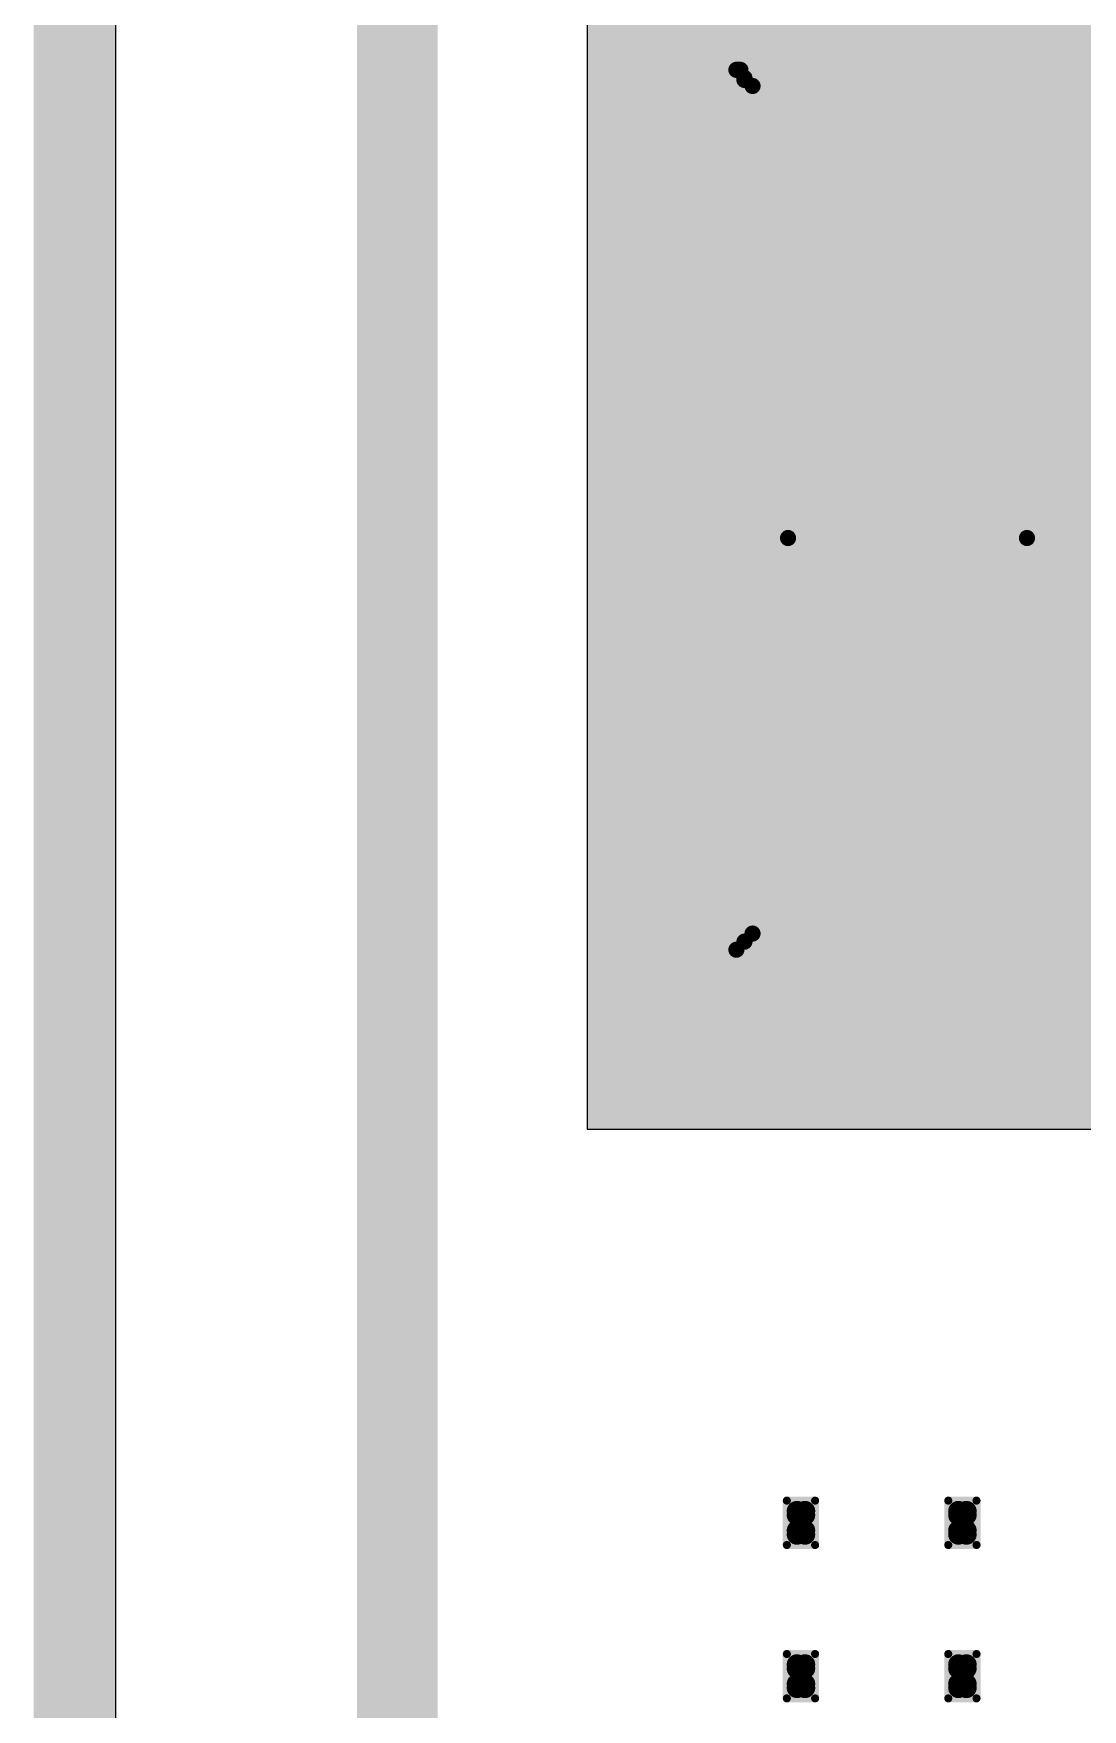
# Model space of a CAD drawing. Header units: millimetres. Extents: x 169 to 355, y 129 to 253.
# Drawn here: x 169.49 to 182.49, y 156.19 to 176.95 of the extents above; entities that cross this region are included whole.
import ezdxf

# ---------------------------------------------------------------- set-up
doc = ezdxf.new("R2010")
doc.units = ezdxf.units.MM
for name, color, linetype in [('BottomLayer', 5, 'Continuous'), ('BottomSolder', 6, 'Continuous'), ('InternalPlane1', 76, 'Continuous'), ('Mechanical1', 6, 'Continuous'), ('Mechanical15', 56, 'Continuous'), ('MultiLayer', 9, 'Continuous'), ('PadHoleLayer', 156, 'Continuous'), ('TopLayer', 1, 'Continuous'), ('TopOverlay', 2, 'Continuous'), ('TopPaste', 8, 'Continuous'), ('TopSolder', 216, 'Continuous')]:
    doc.layers.add(name, color=color, linetype=linetype)

# ---------------------------------------------------------------- blocks, each defined once
blk = doc.blocks.new('DIN41612_1377')
at = {"layer": 'BottomLayer', "const_width": 1.1}
blk.add_lwpolyline([(24.13, 0.3, 1), (25.23, 0.3, 1)], format="xyb", close=True, dxfattribs=at)
at = {"layer": 'BottomSolder', "const_width": 1.202}
blk.add_lwpolyline([(24.079, 0.3, 1), (25.281, 0.3, 1)], format="xyb", close=True, dxfattribs=at)
at = {"layer": 'InternalPlane1', "const_width": 1.908}
blk.add_lwpolyline([(23.726, 0.3, 1), (25.634, 0.3, 1)], format="xyb", close=True, dxfattribs=at)
at = {"layer": 'Mechanical1', "const_width": 0.2}
for points in [[(26.6, 5.2), (-26.6, 5.2)], [(26.6, 5.2), (26.6, -5.3)], [(26.6, -5.3), (-26.6, -5.3)]]:
    blk.add_lwpolyline(points, dxfattribs=at)
at = {"layer": 'Mechanical1', "const_width": 0.1}
for points in [[(26.55, 5.2, 1), (26.65, 5.2, 1)], [(26.55, 5.2, 1), (26.65, 5.2, 1)], [(26.55, -5.3, 1), (26.65, -5.3, 1)], [(26.55, -5.3, 1), (26.65, -5.3, 1)]]:
    blk.add_lwpolyline(points, format="xyb", close=True, dxfattribs=at)
at = {"layer": 'Mechanical15', "const_width": 0.2}
for points in [[(26.7, 5.3), (-26.7, 5.3)], [(26.7, 5.3), (26.7, -5.375)], [(26.7, -5.4), (-26.7, -5.4)], [(26.7, -5.375), (26.7, -5.4)]]:
    blk.add_lwpolyline(points, dxfattribs=at)
at = {"layer": 'Mechanical15', "const_width": 0.1}
for points in [[(26.65, 5.3, 1), (26.75, 5.3, 1)], [(26.65, 5.3, 1), (26.75, 5.3, 1)], [(26.65, -5.375, 1), (26.75, -5.375, 1)], [(26.65, -5.375, 1), (26.75, -5.375, 1)], [(26.65, -5.4, 1), (26.75, -5.4, 1)], [(26.65, -5.4, 1), (26.75, -5.4, 1)]]:
    blk.add_lwpolyline(points, format="xyb", close=True, dxfattribs=at)
at = {"layer": 'MultiLayer', "const_width": 1.1}
blk.add_lwpolyline([(24.13, 0.3, 1), (25.23, 0.3, 1)], format="xyb", close=True, dxfattribs=at)
at = {"layer": 'PadHoleLayer', "const_width": 1.4}
blk.add_lwpolyline([(23.98, 0.3, 1), (25.38, 0.3, 1)], format="xyb", close=True, dxfattribs=at)
at = {"layer": 'TopLayer', "const_width": 1.1}
blk.add_lwpolyline([(24.13, 0.3, 1), (25.23, 0.3, 1)], format="xyb", close=True, dxfattribs=at)
at = {"layer": 'TopOverlay', "const_width": 0.2}
for points in [[(26.8, 5.4), (-26.8, 5.4)], [(26.8, 5.4), (26.8, -5.5)], [(26.75, -5.5), (-26.8, -5.5)], [(26.8, -5.5), (26.75, -5.5)]]:
    blk.add_lwpolyline(points, dxfattribs=at)
at = {"layer": 'TopOverlay'}
for points, const_width in [([(26.75, 5.4, 1), (26.85, 5.4, 1)], 0.1), ([(26.75, 5.4, 1), (26.85, 5.4, 1)], 0.1), ([(26.16, 0.3, 1), (23.2, 0.3, 1)], 0.2), ([(23.15, 0.3, 1), (23.25, 0.3, 1)], 0.1), ([(26.11, 0.3, 1), (26.21, 0.3, 1)], 0.1), ([(26.7, -5.5, 1), (26.8, -5.5, 1)], 0.1), ([(26.7, -5.5, 1), (26.8, -5.5, 1)], 0.1), ([(26.75, -5.5, 1), (26.85, -5.5, 1)], 0.1), ([(26.75, -5.5, 1), (26.85, -5.5, 1)], 0.1)]:
    blk.add_lwpolyline(points, format="xyb", close=True, dxfattribs=dict(at, const_width=const_width))
at = {"layer": 'TopSolder', "const_width": 1.202}
blk.add_lwpolyline([(24.079, 0.3, 1), (25.281, 0.3, 1)], format="xyb", close=True, dxfattribs=at)
blk = doc.blocks.new('R03015_1398')
at = {"layer": 'Mechanical1'}
for points, const_width in [([(-0.15, 0.075), (0.15, 0.075)], 0.05), ([(-0.15, 0.075), (-0.15, -0.075)], 0.05), ([(-0.125, 0.075), (0.125, 0.075)], 0.01), ([(-0.125, 0.075), (-0.125, -0.075)], 0.01), ([(0.125, 0.075), (0.125, -0.075)], 0.01), ([(0.15, 0.075), (0.15, -0.075)], 0.05), ([(-0.15, -0.075), (0.15, -0.075)], 0.05), ([(-0.125, -0.075), (0.125, -0.075)], 0.01)]:
    blk.add_lwpolyline(points, dxfattribs=dict(at, const_width=const_width))
for points, const_width in [([(-0.162, 0.075, 1), (-0.137, 0.075, 1)], 0.025), ([(-0.162, 0.075, 1), (-0.137, 0.075, 1)], 0.025), ([(-0.128, 0.075, 1), (-0.123, 0.075, 1)], 0.005), ([(-0.128, 0.075, 1), (-0.123, 0.075, 1)], 0.005), ([(0.123, 0.075, 1), (0.128, 0.075, 1)], 0.005), ([(0.123, 0.075, 1), (0.128, 0.075, 1)], 0.005), ([(0.138, 0.075, 1), (0.163, 0.075, 1)], 0.025), ([(0.138, 0.075, 1), (0.163, 0.075, 1)], 0.025), ([(-0.162, -0.075, 1), (-0.137, -0.075, 1)], 0.025), ([(-0.162, -0.075, 1), (-0.137, -0.075, 1)], 0.025), ([(-0.128, -0.075, 1), (-0.123, -0.075, 1)], 0.005), ([(-0.128, -0.075, 1), (-0.123, -0.075, 1)], 0.005), ([(0.123, -0.075, 1), (0.128, -0.075, 1)], 0.005), ([(0.123, -0.075, 1), (0.128, -0.075, 1)], 0.005), ([(0.138, -0.075, 1), (0.163, -0.075, 1)], 0.025), ([(0.138, -0.075, 1), (0.163, -0.075, 1)], 0.025)]:
    blk.add_lwpolyline(points, format="xyb", close=True, dxfattribs=dict(at, const_width=const_width))
at = {"layer": 'Mechanical15', "const_width": 0.1}
for points in [[(-0.275, 0.175), (0.275, 0.175)], [(-0.275, 0.175), (-0.275, -0.175)], [(0.275, 0.175), (0.275, -0.175)], [(-0.275, -0.175), (0.275, -0.175)]]:
    blk.add_lwpolyline(points, dxfattribs=at)
at = {"layer": 'Mechanical15', "const_width": 0.05}
for points in [[(-0.3, 0.175, 1), (-0.25, 0.175, 1)], [(-0.3, 0.175, 1), (-0.25, 0.175, 1)], [(0.25, 0.175, 1), (0.3, 0.175, 1)], [(0.25, 0.175, 1), (0.3, 0.175, 1)], [(-0.3, -0.175, 1), (-0.25, -0.175, 1)], [(-0.3, -0.175, 1), (-0.25, -0.175, 1)], [(0.25, -0.175, 1), (0.3, -0.175, 1)], [(0.25, -0.175, 1), (0.3, -0.175, 1)]]:
    blk.add_lwpolyline(points, format="xyb", close=True, dxfattribs=at)
at = {"layer": 'TopLayer', "const_width": 0.025}
for points in [[(-0.158, 0.05, 1), (-0.133, 0.05, 1)], [(-0.107, 0.05, 1), (-0.082, 0.05, 1)], [(0.082, 0.05, 1), (0.107, 0.05, 1)], [(0.133, 0.05, 1), (0.158, 0.05, 1)], [(-0.158, -0.05, 1), (-0.133, -0.05, 1)], [(-0.107, -0.05, 1), (-0.082, -0.05, 1)], [(0.082, -0.05, 1), (0.107, -0.05, 1)], [(0.133, -0.05, 1), (0.158, -0.05, 1)]]:
    blk.add_lwpolyline(points, format="xyb", close=True, dxfattribs=at)
at = {"layer": 'TopLayer'}
for points in [[(-0.17, 0.05), (-0.17, -0.05), (-0.07, 0.05), (-0.07, -0.05)], [(-0.145, 0.075), (-0.145, -0.075), (-0.095, 0.075), (-0.095, -0.075)], [(0.07, 0.05), (0.07, -0.05), (0.17, 0.05), (0.17, -0.05)], [(0.095, 0.075), (0.095, -0.075), (0.145, 0.075), (0.145, -0.075)]]:
    blk.add_solid(points, dxfattribs=at)
at = {"layer": 'TopPaste', "const_width": 0.025}
for points in [[(-0.158, 0.05, 1), (-0.133, 0.05, 1)], [(-0.107, 0.05, 1), (-0.082, 0.05, 1)], [(0.082, 0.05, 1), (0.107, 0.05, 1)], [(0.133, 0.05, 1), (0.158, 0.05, 1)], [(-0.158, -0.05, 1), (-0.133, -0.05, 1)], [(-0.107, -0.05, 1), (-0.082, -0.05, 1)], [(0.082, -0.05, 1), (0.107, -0.05, 1)], [(0.133, -0.05, 1), (0.158, -0.05, 1)]]:
    blk.add_lwpolyline(points, format="xyb", close=True, dxfattribs=at)
at = {"layer": 'TopPaste'}
for points in [[(-0.17, 0.05), (-0.17, -0.05), (-0.07, 0.05), (-0.07, -0.05)], [(-0.145, 0.075), (-0.145, -0.075), (-0.095, 0.075), (-0.095, -0.075)], [(0.07, 0.05), (0.07, -0.05), (0.17, 0.05), (0.17, -0.05)], [(0.095, 0.075), (0.095, -0.075), (0.145, 0.075), (0.145, -0.075)]]:
    blk.add_solid(points, dxfattribs=at)
at = {"layer": 'TopSolder', "const_width": 0.127}
for points in [[(-0.208, 0.05, 1), (-0.082, 0.05, 1)], [(-0.208, -0.05, 1), (-0.082, -0.05, 1)], [(-0.158, 0.05, 1), (-0.032, 0.05, 1)], [(-0.158, -0.05, 1), (-0.032, -0.05, 1)], [(0.032, 0.05, 1), (0.158, 0.05, 1)], [(0.032, -0.05, 1), (0.158, -0.05, 1)], [(0.082, 0.05, 1), (0.208, 0.05, 1)], [(0.082, -0.05, 1), (0.208, -0.05, 1)]]:
    blk.add_lwpolyline(points, format="xyb", close=True, dxfattribs=at)
at = {"layer": 'TopSolder'}
for points in [[(-0.272, 0.05), (-0.272, -0.05), (0.032, 0.05), (0.032, -0.05)], [(-0.145, 0.177), (-0.145, -0.177), (-0.095, 0.177), (-0.095, -0.177)], [(-0.032, 0.05), (-0.032, -0.05), (0.272, 0.05), (0.272, -0.05)], [(0.095, 0.177), (0.095, -0.177), (0.145, 0.177), (0.145, -0.177)]]:
    blk.add_solid(points, dxfattribs=at)
blk = doc.blocks.new('R03015_1402')
at = {"layer": 'Mechanical1'}
for points, const_width in [([(-0.15, 0.075), (0.15, 0.075)], 0.05), ([(-0.15, 0.075), (-0.15, -0.075)], 0.05), ([(-0.125, 0.075), (0.125, 0.075)], 0.01), ([(-0.125, 0.075), (-0.125, -0.075)], 0.01), ([(0.125, 0.075), (0.125, -0.075)], 0.01), ([(0.15, 0.075), (0.15, -0.075)], 0.05), ([(-0.15, -0.075), (0.15, -0.075)], 0.05), ([(-0.125, -0.075), (0.125, -0.075)], 0.01)]:
    blk.add_lwpolyline(points, dxfattribs=dict(at, const_width=const_width))
for points, const_width in [([(-0.162, 0.075, 1), (-0.137, 0.075, 1)], 0.025), ([(-0.162, 0.075, 1), (-0.137, 0.075, 1)], 0.025), ([(-0.128, 0.075, 1), (-0.123, 0.075, 1)], 0.005), ([(-0.128, 0.075, 1), (-0.123, 0.075, 1)], 0.005), ([(0.123, 0.075, 1), (0.128, 0.075, 1)], 0.005), ([(0.123, 0.075, 1), (0.128, 0.075, 1)], 0.005), ([(0.138, 0.075, 1), (0.163, 0.075, 1)], 0.025), ([(0.138, 0.075, 1), (0.163, 0.075, 1)], 0.025), ([(-0.162, -0.075, 1), (-0.137, -0.075, 1)], 0.025), ([(-0.162, -0.075, 1), (-0.137, -0.075, 1)], 0.025), ([(-0.128, -0.075, 1), (-0.123, -0.075, 1)], 0.005), ([(-0.128, -0.075, 1), (-0.123, -0.075, 1)], 0.005), ([(0.123, -0.075, 1), (0.128, -0.075, 1)], 0.005), ([(0.123, -0.075, 1), (0.128, -0.075, 1)], 0.005), ([(0.138, -0.075, 1), (0.163, -0.075, 1)], 0.025), ([(0.138, -0.075, 1), (0.163, -0.075, 1)], 0.025)]:
    blk.add_lwpolyline(points, format="xyb", close=True, dxfattribs=dict(at, const_width=const_width))
at = {"layer": 'Mechanical15', "const_width": 0.1}
for points in [[(-0.275, 0.175), (0.275, 0.175)], [(-0.275, 0.175), (-0.275, -0.175)], [(0.275, 0.175), (0.275, -0.175)], [(-0.275, -0.175), (0.275, -0.175)]]:
    blk.add_lwpolyline(points, dxfattribs=at)
at = {"layer": 'Mechanical15', "const_width": 0.05}
for points in [[(-0.3, 0.175, 1), (-0.25, 0.175, 1)], [(-0.3, 0.175, 1), (-0.25, 0.175, 1)], [(0.25, 0.175, 1), (0.3, 0.175, 1)], [(0.25, 0.175, 1), (0.3, 0.175, 1)], [(-0.3, -0.175, 1), (-0.25, -0.175, 1)], [(-0.3, -0.175, 1), (-0.25, -0.175, 1)], [(0.25, -0.175, 1), (0.3, -0.175, 1)], [(0.25, -0.175, 1), (0.3, -0.175, 1)]]:
    blk.add_lwpolyline(points, format="xyb", close=True, dxfattribs=at)
at = {"layer": 'TopLayer', "const_width": 0.025}
for points in [[(-0.158, 0.05, 1), (-0.133, 0.05, 1)], [(-0.107, 0.05, 1), (-0.082, 0.05, 1)], [(0.082, 0.05, 1), (0.107, 0.05, 1)], [(0.133, 0.05, 1), (0.158, 0.05, 1)], [(-0.158, -0.05, 1), (-0.133, -0.05, 1)], [(-0.107, -0.05, 1), (-0.082, -0.05, 1)], [(0.082, -0.05, 1), (0.107, -0.05, 1)], [(0.133, -0.05, 1), (0.158, -0.05, 1)]]:
    blk.add_lwpolyline(points, format="xyb", close=True, dxfattribs=at)
at = {"layer": 'TopLayer'}
for points in [[(-0.17, 0.05), (-0.17, -0.05), (-0.07, 0.05), (-0.07, -0.05)], [(-0.145, 0.075), (-0.145, -0.075), (-0.095, 0.075), (-0.095, -0.075)], [(0.07, 0.05), (0.07, -0.05), (0.17, 0.05), (0.17, -0.05)], [(0.095, 0.075), (0.095, -0.075), (0.145, 0.075), (0.145, -0.075)]]:
    blk.add_solid(points, dxfattribs=at)
at = {"layer": 'TopPaste', "const_width": 0.025}
for points in [[(-0.158, 0.05, 1), (-0.133, 0.05, 1)], [(-0.107, 0.05, 1), (-0.082, 0.05, 1)], [(0.082, 0.05, 1), (0.107, 0.05, 1)], [(0.133, 0.05, 1), (0.158, 0.05, 1)], [(-0.158, -0.05, 1), (-0.133, -0.05, 1)], [(-0.107, -0.05, 1), (-0.082, -0.05, 1)], [(0.082, -0.05, 1), (0.107, -0.05, 1)], [(0.133, -0.05, 1), (0.158, -0.05, 1)]]:
    blk.add_lwpolyline(points, format="xyb", close=True, dxfattribs=at)
at = {"layer": 'TopPaste'}
for points in [[(-0.17, 0.05), (-0.17, -0.05), (-0.07, 0.05), (-0.07, -0.05)], [(-0.145, 0.075), (-0.145, -0.075), (-0.095, 0.075), (-0.095, -0.075)], [(0.07, 0.05), (0.07, -0.05), (0.17, 0.05), (0.17, -0.05)], [(0.095, 0.075), (0.095, -0.075), (0.145, 0.075), (0.145, -0.075)]]:
    blk.add_solid(points, dxfattribs=at)
at = {"layer": 'TopSolder', "const_width": 0.127}
for points in [[(-0.208, 0.05, 1), (-0.082, 0.05, 1)], [(-0.208, -0.05, 1), (-0.082, -0.05, 1)], [(-0.158, 0.05, 1), (-0.032, 0.05, 1)], [(-0.158, -0.05, 1), (-0.032, -0.05, 1)], [(0.032, 0.05, 1), (0.158, 0.05, 1)], [(0.032, -0.05, 1), (0.158, -0.05, 1)], [(0.082, 0.05, 1), (0.208, 0.05, 1)], [(0.082, -0.05, 1), (0.208, -0.05, 1)]]:
    blk.add_lwpolyline(points, format="xyb", close=True, dxfattribs=at)
at = {"layer": 'TopSolder'}
for points in [[(-0.272, 0.05), (-0.272, -0.05), (0.032, 0.05), (0.032, -0.05)], [(-0.145, 0.177), (-0.145, -0.177), (-0.095, 0.177), (-0.095, -0.177)], [(-0.032, 0.05), (-0.032, -0.05), (0.272, 0.05), (0.272, -0.05)], [(0.095, 0.177), (0.095, -0.177), (0.145, 0.177), (0.145, -0.177)]]:
    blk.add_solid(points, dxfattribs=at)
blk = doc.blocks.new('R03015_1403')
at = {"layer": 'Mechanical1'}
for points, const_width in [([(-0.15, 0.075), (0.15, 0.075)], 0.05), ([(-0.15, 0.075), (-0.15, -0.075)], 0.05), ([(-0.125, 0.075), (0.125, 0.075)], 0.01), ([(-0.125, 0.075), (-0.125, -0.075)], 0.01), ([(0.125, 0.075), (0.125, -0.075)], 0.01), ([(0.15, 0.075), (0.15, -0.075)], 0.05), ([(-0.15, -0.075), (0.15, -0.075)], 0.05), ([(-0.125, -0.075), (0.125, -0.075)], 0.01)]:
    blk.add_lwpolyline(points, dxfattribs=dict(at, const_width=const_width))
for points, const_width in [([(-0.162, 0.075, 1), (-0.137, 0.075, 1)], 0.025), ([(-0.162, 0.075, 1), (-0.137, 0.075, 1)], 0.025), ([(-0.128, 0.075, 1), (-0.123, 0.075, 1)], 0.005), ([(-0.128, 0.075, 1), (-0.123, 0.075, 1)], 0.005), ([(0.123, 0.075, 1), (0.128, 0.075, 1)], 0.005), ([(0.123, 0.075, 1), (0.128, 0.075, 1)], 0.005), ([(0.138, 0.075, 1), (0.163, 0.075, 1)], 0.025), ([(0.138, 0.075, 1), (0.163, 0.075, 1)], 0.025), ([(-0.162, -0.075, 1), (-0.137, -0.075, 1)], 0.025), ([(-0.162, -0.075, 1), (-0.137, -0.075, 1)], 0.025), ([(-0.128, -0.075, 1), (-0.123, -0.075, 1)], 0.005), ([(-0.128, -0.075, 1), (-0.123, -0.075, 1)], 0.005), ([(0.123, -0.075, 1), (0.128, -0.075, 1)], 0.005), ([(0.123, -0.075, 1), (0.128, -0.075, 1)], 0.005), ([(0.138, -0.075, 1), (0.163, -0.075, 1)], 0.025), ([(0.138, -0.075, 1), (0.163, -0.075, 1)], 0.025)]:
    blk.add_lwpolyline(points, format="xyb", close=True, dxfattribs=dict(at, const_width=const_width))
at = {"layer": 'Mechanical15', "const_width": 0.1}
for points in [[(-0.275, 0.175), (0.275, 0.175)], [(-0.275, 0.175), (-0.275, -0.175)], [(0.275, 0.175), (0.275, -0.175)], [(-0.275, -0.175), (0.275, -0.175)]]:
    blk.add_lwpolyline(points, dxfattribs=at)
at = {"layer": 'Mechanical15', "const_width": 0.05}
for points in [[(-0.3, 0.175, 1), (-0.25, 0.175, 1)], [(-0.3, 0.175, 1), (-0.25, 0.175, 1)], [(0.25, 0.175, 1), (0.3, 0.175, 1)], [(0.25, 0.175, 1), (0.3, 0.175, 1)], [(-0.3, -0.175, 1), (-0.25, -0.175, 1)], [(-0.3, -0.175, 1), (-0.25, -0.175, 1)], [(0.25, -0.175, 1), (0.3, -0.175, 1)], [(0.25, -0.175, 1), (0.3, -0.175, 1)]]:
    blk.add_lwpolyline(points, format="xyb", close=True, dxfattribs=at)
at = {"layer": 'TopLayer', "const_width": 0.025}
for points in [[(-0.158, 0.05, 1), (-0.133, 0.05, 1)], [(-0.107, 0.05, 1), (-0.082, 0.05, 1)], [(0.082, 0.05, 1), (0.107, 0.05, 1)], [(0.133, 0.05, 1), (0.158, 0.05, 1)], [(-0.158, -0.05, 1), (-0.133, -0.05, 1)], [(-0.107, -0.05, 1), (-0.082, -0.05, 1)], [(0.082, -0.05, 1), (0.107, -0.05, 1)], [(0.133, -0.05, 1), (0.158, -0.05, 1)]]:
    blk.add_lwpolyline(points, format="xyb", close=True, dxfattribs=at)
at = {"layer": 'TopLayer'}
for points in [[(-0.17, 0.05), (-0.17, -0.05), (-0.07, 0.05), (-0.07, -0.05)], [(-0.145, 0.075), (-0.145, -0.075), (-0.095, 0.075), (-0.095, -0.075)], [(0.07, 0.05), (0.07, -0.05), (0.17, 0.05), (0.17, -0.05)], [(0.095, 0.075), (0.095, -0.075), (0.145, 0.075), (0.145, -0.075)]]:
    blk.add_solid(points, dxfattribs=at)
at = {"layer": 'TopPaste', "const_width": 0.025}
for points in [[(-0.158, 0.05, 1), (-0.133, 0.05, 1)], [(-0.107, 0.05, 1), (-0.082, 0.05, 1)], [(0.082, 0.05, 1), (0.107, 0.05, 1)], [(0.133, 0.05, 1), (0.158, 0.05, 1)], [(-0.158, -0.05, 1), (-0.133, -0.05, 1)], [(-0.107, -0.05, 1), (-0.082, -0.05, 1)], [(0.082, -0.05, 1), (0.107, -0.05, 1)], [(0.133, -0.05, 1), (0.158, -0.05, 1)]]:
    blk.add_lwpolyline(points, format="xyb", close=True, dxfattribs=at)
at = {"layer": 'TopPaste'}
for points in [[(-0.17, 0.05), (-0.17, -0.05), (-0.07, 0.05), (-0.07, -0.05)], [(-0.145, 0.075), (-0.145, -0.075), (-0.095, 0.075), (-0.095, -0.075)], [(0.07, 0.05), (0.07, -0.05), (0.17, 0.05), (0.17, -0.05)], [(0.095, 0.075), (0.095, -0.075), (0.145, 0.075), (0.145, -0.075)]]:
    blk.add_solid(points, dxfattribs=at)
at = {"layer": 'TopSolder', "const_width": 0.127}
for points in [[(-0.208, 0.05, 1), (-0.082, 0.05, 1)], [(-0.208, -0.05, 1), (-0.082, -0.05, 1)], [(-0.158, 0.05, 1), (-0.032, 0.05, 1)], [(-0.158, -0.05, 1), (-0.032, -0.05, 1)], [(0.032, 0.05, 1), (0.158, 0.05, 1)], [(0.032, -0.05, 1), (0.158, -0.05, 1)], [(0.082, 0.05, 1), (0.208, 0.05, 1)], [(0.082, -0.05, 1), (0.208, -0.05, 1)]]:
    blk.add_lwpolyline(points, format="xyb", close=True, dxfattribs=at)
at = {"layer": 'TopSolder'}
for points in [[(-0.272, 0.05), (-0.272, -0.05), (0.032, 0.05), (0.032, -0.05)], [(-0.145, 0.177), (-0.145, -0.177), (-0.095, 0.177), (-0.095, -0.177)], [(-0.032, 0.05), (-0.032, -0.05), (0.272, 0.05), (0.272, -0.05)], [(0.095, 0.177), (0.095, -0.177), (0.145, 0.177), (0.145, -0.177)]]:
    blk.add_solid(points, dxfattribs=at)
blk = doc.blocks.new('R03015_1407')
at = {"layer": 'Mechanical1'}
for points, const_width in [([(-0.15, 0.075), (0.15, 0.075)], 0.05), ([(-0.15, 0.075), (-0.15, -0.075)], 0.05), ([(-0.125, 0.075), (0.125, 0.075)], 0.01), ([(-0.125, 0.075), (-0.125, -0.075)], 0.01), ([(0.125, 0.075), (0.125, -0.075)], 0.01), ([(0.15, 0.075), (0.15, -0.075)], 0.05), ([(-0.15, -0.075), (0.15, -0.075)], 0.05), ([(-0.125, -0.075), (0.125, -0.075)], 0.01)]:
    blk.add_lwpolyline(points, dxfattribs=dict(at, const_width=const_width))
for points, const_width in [([(-0.162, 0.075, 1), (-0.137, 0.075, 1)], 0.025), ([(-0.162, 0.075, 1), (-0.137, 0.075, 1)], 0.025), ([(-0.128, 0.075, 1), (-0.123, 0.075, 1)], 0.005), ([(-0.128, 0.075, 1), (-0.123, 0.075, 1)], 0.005), ([(0.123, 0.075, 1), (0.128, 0.075, 1)], 0.005), ([(0.123, 0.075, 1), (0.128, 0.075, 1)], 0.005), ([(0.138, 0.075, 1), (0.163, 0.075, 1)], 0.025), ([(0.138, 0.075, 1), (0.163, 0.075, 1)], 0.025), ([(-0.162, -0.075, 1), (-0.137, -0.075, 1)], 0.025), ([(-0.162, -0.075, 1), (-0.137, -0.075, 1)], 0.025), ([(-0.128, -0.075, 1), (-0.123, -0.075, 1)], 0.005), ([(-0.128, -0.075, 1), (-0.123, -0.075, 1)], 0.005), ([(0.123, -0.075, 1), (0.128, -0.075, 1)], 0.005), ([(0.123, -0.075, 1), (0.128, -0.075, 1)], 0.005), ([(0.138, -0.075, 1), (0.163, -0.075, 1)], 0.025), ([(0.138, -0.075, 1), (0.163, -0.075, 1)], 0.025)]:
    blk.add_lwpolyline(points, format="xyb", close=True, dxfattribs=dict(at, const_width=const_width))
at = {"layer": 'Mechanical15', "const_width": 0.1}
for points in [[(-0.275, 0.175), (0.275, 0.175)], [(-0.275, 0.175), (-0.275, -0.175)], [(0.275, 0.175), (0.275, -0.175)], [(-0.275, -0.175), (0.275, -0.175)]]:
    blk.add_lwpolyline(points, dxfattribs=at)
at = {"layer": 'Mechanical15', "const_width": 0.05}
for points in [[(-0.3, 0.175, 1), (-0.25, 0.175, 1)], [(-0.3, 0.175, 1), (-0.25, 0.175, 1)], [(0.25, 0.175, 1), (0.3, 0.175, 1)], [(0.25, 0.175, 1), (0.3, 0.175, 1)], [(-0.3, -0.175, 1), (-0.25, -0.175, 1)], [(-0.3, -0.175, 1), (-0.25, -0.175, 1)], [(0.25, -0.175, 1), (0.3, -0.175, 1)], [(0.25, -0.175, 1), (0.3, -0.175, 1)]]:
    blk.add_lwpolyline(points, format="xyb", close=True, dxfattribs=at)
at = {"layer": 'TopLayer', "const_width": 0.025}
for points in [[(-0.158, 0.05, 1), (-0.133, 0.05, 1)], [(-0.107, 0.05, 1), (-0.082, 0.05, 1)], [(0.082, 0.05, 1), (0.107, 0.05, 1)], [(0.133, 0.05, 1), (0.158, 0.05, 1)], [(-0.158, -0.05, 1), (-0.133, -0.05, 1)], [(-0.107, -0.05, 1), (-0.082, -0.05, 1)], [(0.082, -0.05, 1), (0.107, -0.05, 1)], [(0.133, -0.05, 1), (0.158, -0.05, 1)]]:
    blk.add_lwpolyline(points, format="xyb", close=True, dxfattribs=at)
at = {"layer": 'TopLayer'}
for points in [[(-0.17, 0.05), (-0.17, -0.05), (-0.07, 0.05), (-0.07, -0.05)], [(-0.145, 0.075), (-0.145, -0.075), (-0.095, 0.075), (-0.095, -0.075)], [(0.07, 0.05), (0.07, -0.05), (0.17, 0.05), (0.17, -0.05)], [(0.095, 0.075), (0.095, -0.075), (0.145, 0.075), (0.145, -0.075)]]:
    blk.add_solid(points, dxfattribs=at)
at = {"layer": 'TopPaste', "const_width": 0.025}
for points in [[(-0.158, 0.05, 1), (-0.133, 0.05, 1)], [(-0.107, 0.05, 1), (-0.082, 0.05, 1)], [(0.082, 0.05, 1), (0.107, 0.05, 1)], [(0.133, 0.05, 1), (0.158, 0.05, 1)], [(-0.158, -0.05, 1), (-0.133, -0.05, 1)], [(-0.107, -0.05, 1), (-0.082, -0.05, 1)], [(0.082, -0.05, 1), (0.107, -0.05, 1)], [(0.133, -0.05, 1), (0.158, -0.05, 1)]]:
    blk.add_lwpolyline(points, format="xyb", close=True, dxfattribs=at)
at = {"layer": 'TopPaste'}
for points in [[(-0.17, 0.05), (-0.17, -0.05), (-0.07, 0.05), (-0.07, -0.05)], [(-0.145, 0.075), (-0.145, -0.075), (-0.095, 0.075), (-0.095, -0.075)], [(0.07, 0.05), (0.07, -0.05), (0.17, 0.05), (0.17, -0.05)], [(0.095, 0.075), (0.095, -0.075), (0.145, 0.075), (0.145, -0.075)]]:
    blk.add_solid(points, dxfattribs=at)
at = {"layer": 'TopSolder', "const_width": 0.127}
for points in [[(-0.208, 0.05, 1), (-0.082, 0.05, 1)], [(-0.208, -0.05, 1), (-0.082, -0.05, 1)], [(-0.158, 0.05, 1), (-0.032, 0.05, 1)], [(-0.158, -0.05, 1), (-0.032, -0.05, 1)], [(0.032, 0.05, 1), (0.158, 0.05, 1)], [(0.032, -0.05, 1), (0.158, -0.05, 1)], [(0.082, 0.05, 1), (0.208, 0.05, 1)], [(0.082, -0.05, 1), (0.208, -0.05, 1)]]:
    blk.add_lwpolyline(points, format="xyb", close=True, dxfattribs=at)
at = {"layer": 'TopSolder'}
for points in [[(-0.272, 0.05), (-0.272, -0.05), (0.032, 0.05), (0.032, -0.05)], [(-0.145, 0.177), (-0.145, -0.177), (-0.095, 0.177), (-0.095, -0.177)], [(-0.032, 0.05), (-0.032, -0.05), (0.272, 0.05), (0.272, -0.05)], [(0.095, 0.177), (0.095, -0.177), (0.145, 0.177), (0.145, -0.177)]]:
    blk.add_solid(points, dxfattribs=at)

msp = doc.modelspace()

# ---------------------------------------------------------------- linework, layer by layer
at = {"layer": 'BottomLayer', "const_width": 1}
msp.add_lwpolyline([(174, 134), (174, 246)], dxfattribs=at)
at = {"layer": 'InternalPlane1'}
for p, q in [((170.51, 130.51), (170.51, 249.49)), ((176.35, 177.3), (176.35, 163.375)), ((176.35, 163.375), (236.25, 163.375))]:
    msp.add_line(p, q, dxfattribs=at)
at = {"layer": 'InternalPlane1', "const_width": 1.016}
msp.add_lwpolyline([(170, 130), (170, 250)], dxfattribs=at)
at = {"layer": 'InternalPlane1'}
msp.add_solid([(176.35, 163.375), (236.25, 163.375), (176.35, 177.65), (236.25, 177.65)], dxfattribs=at)
at = {"layer": 'Mechanical15', "const_width": 0.5}
msp.add_lwpolyline([(170, 130), (170, 250)], dxfattribs=at)
at = {"layer": 'TopLayer', "const_width": 1}
msp.add_lwpolyline([(174, 134), (174, 246)], dxfattribs=at)

# ---------------------------------------------------------------- block references
for name, p, rotation in [('DIN41612_1377', (205, 171), 180), ('R03015_1403', (179, 158.5), 90), ('R03015_1407', (181, 158.5), 90), ('R03015_1398', (179, 156.6), 90), ('R03015_1402', (181, 156.6), 90)]:
    msp.add_blockref(name, p, dxfattribs=dict(rotation=rotation))

doc.saveas('drawing.dxf')
